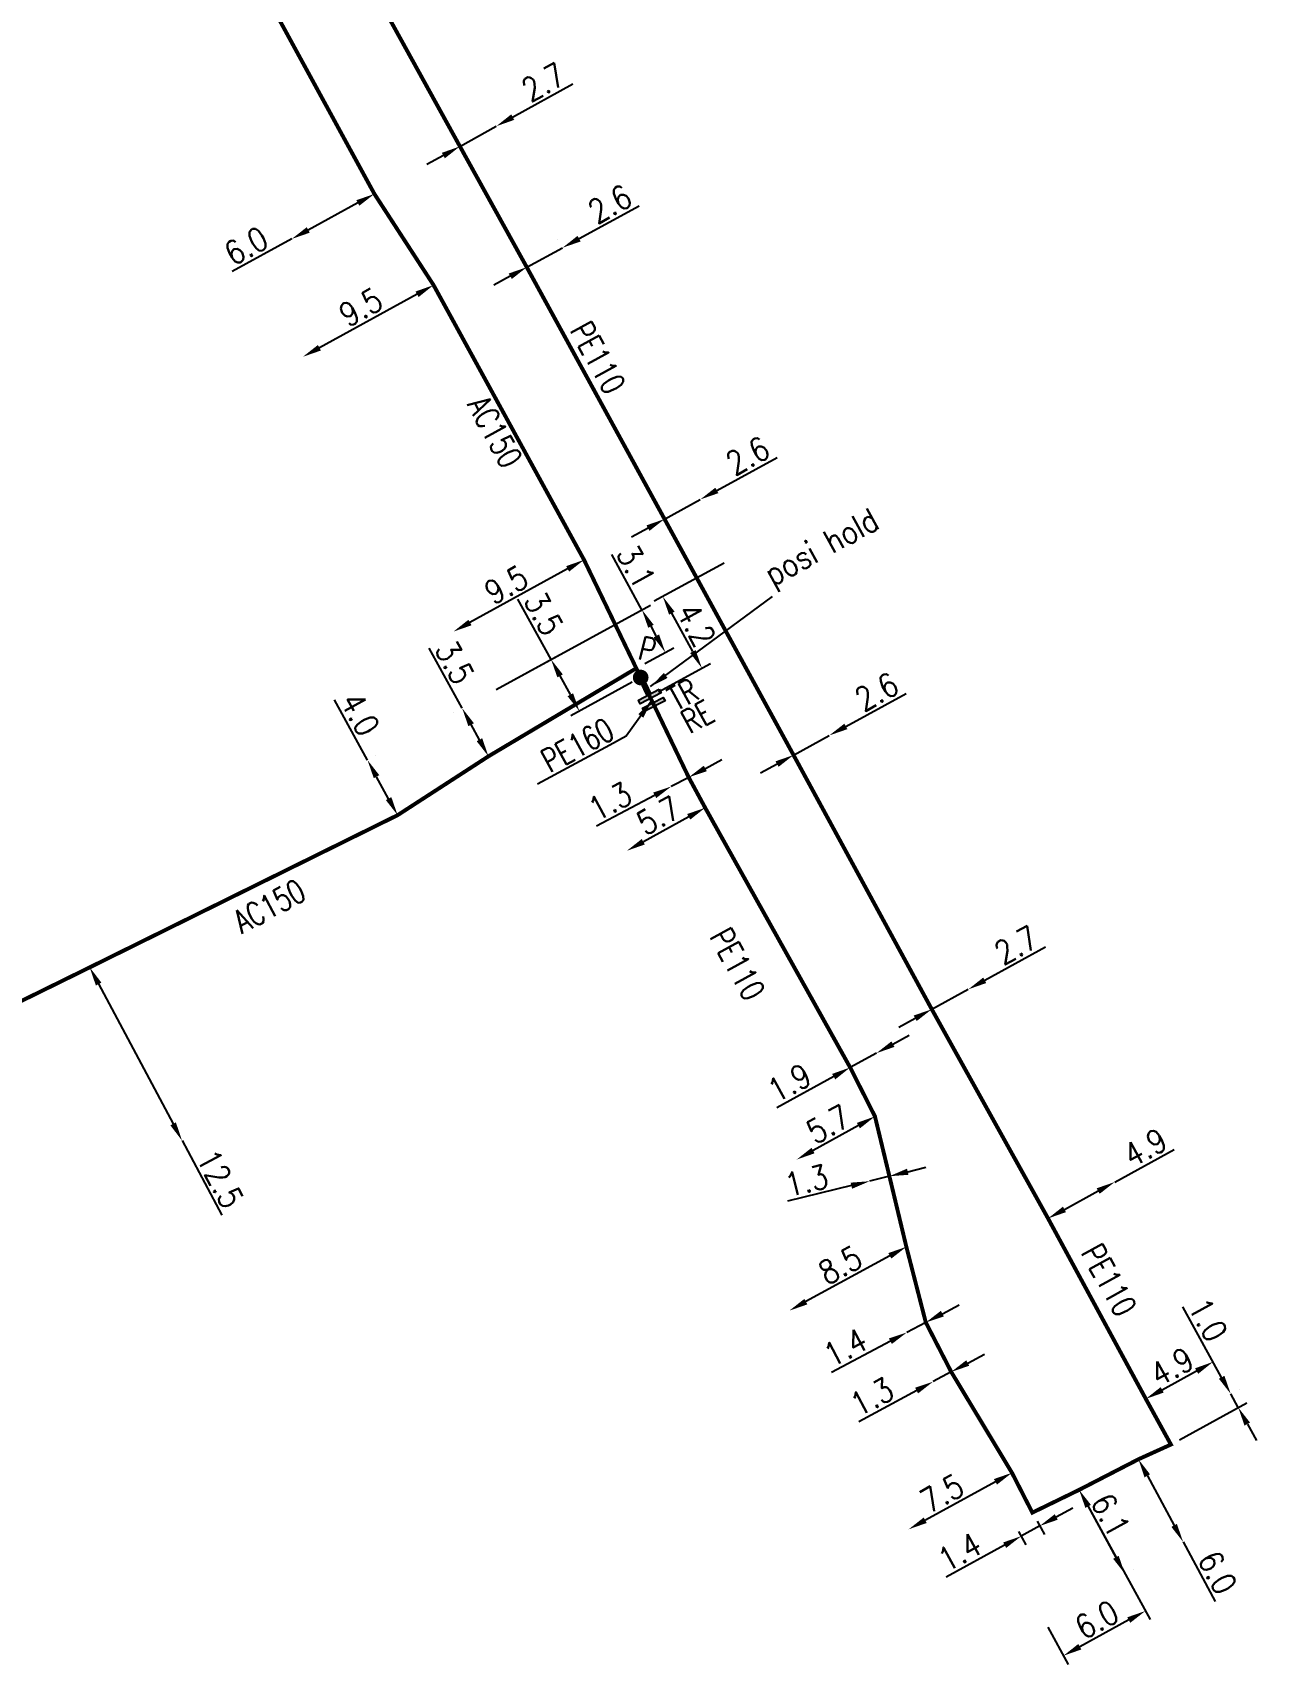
# Model space of a CAD drawing. Header units: millimetres. Extents: x 150998 to 151977, y 126997 to 128005.
# Drawn here: x 151283.3 to 151361.3, y 127074.9 to 127178.8 of the extents above; entities that cross this region are included whole.
import ezdxf
from ezdxf.enums import TextEntityAlignment as Align

# ---------------------------------------------------------------- set-up
doc = ezdxf.new("R2010")
doc.units = ezdxf.units.MM
doc.header["$PDMODE"] = 34
doc.linetypes.add('L_100_AP', pattern=[14, 10, -1.5, 1, -1.5])
doc.linetypes.add('L_100_PE', pattern=[14, 10, -1.5, 1, -1.5])
doc.layers.get('0').update_dxf_attribs({"linetype": 'CONTINUOUS'})
doc.layers.get('DEFPOINTS').update_dxf_attribs({"linetype": 'CONTINUOUS'})
for name, color, linetype in [('L_140', 3, 'CONTINUOUS'), ('L_300', 7, 'CONTINUOUS'), ('L_340', 7, 'CONTINUOUS')]:
    doc.layers.add(name, color=color, linetype=linetype)
doc.styles.add('G_ROMANS', font='ROMANS.SHX', dxfattribs={"width": 0.75})
doc.styles.get("Standard").update_dxf_attribs({"font": 'romans.shx', "width": 0.85})
doc.dimstyles.get("Standard").update_dxf_attribs({"dimtxt": 1.5, "dimasz": 1.2, "dimexe": 0.625, "dimexo": 0.625, "dimgap": 0.25, "dimtad": 1, "dimdec": 1, "dimzin": 0, "dimdsep": 46, "dimtxsty": 'Standard', "dimcen": -0.5, "dimadec": 0, "dimazin": 0, "dimtfac": 1, "dimtdec": 1, "dimtmove": 0, "dimatfit": 3, "dimfxl": 0, "dimtolj": 1, "dimtzin": 0, "dimarcsym": 0})

# ---------------------------------------------------------------- blocks, each defined once
blk = doc.blocks.new('*D608')
at = {"layer": 'DEFPOINTS', "color": 0, "linetype": 'Continuous', "transparency": 16777216}
for p in [(151308.87, 127162.76), (151300.54, 127158.19), (151300.54, 127158.19)]:
    blk.add_point(p, dxfattribs=at)
at = {"layer": 'L_140', "color": 0, "linetype": 'Continuous', "lineweight": -2, "transparency": 16777216}
blk.add_line((151307.82, 127162.18), (151301.6, 127158.76), dxfattribs=at)
at = {"layer": 'L_140', "color": 0, "linetype": 'Continuous', "transparency": 16777216}
for points in [[(151307.72, 127162.35), (151307.92, 127162), (151308.87, 127162.76)], [(151301.5, 127158.94), (151301.69, 127158.59), (151300.54, 127158.19)]]:
    blk.add_solid(points, dxfattribs=at)
at = {"layer": 'L_140', "color": 0, "linetype": 'Continuous', "transparency": 16777216, "insert": (151304.23, 127161.35), "char_height": 1.5, "attachment_point": 5, "rotation": 28.7567}
blk.add_mtext('\\A1;9.5', dxfattribs=at)
blk = doc.blocks.new('*D609')
at = {"layer": 'DEFPOINTS', "color": 0, "linetype": 'Continuous', "transparency": 16777216}
for p in [(151318.46, 127145.25), (151310.14, 127140.68), (151310.14, 127140.68)]:
    blk.add_point(p, dxfattribs=at)
at = {"layer": 'L_140', "color": 0, "linetype": 'Continuous', "lineweight": -2, "transparency": 16777216}
blk.add_line((151317.41, 127144.67), (151311.19, 127141.26), dxfattribs=at)
at = {"layer": 'L_140', "color": 0, "linetype": 'Continuous', "transparency": 16777216}
for points in [[(151317.32, 127144.85), (151317.51, 127144.5), (151318.46, 127145.25)], [(151311.09, 127141.43), (151311.29, 127141.08), (151310.14, 127140.68)]]:
    blk.add_solid(points, dxfattribs=at)
at = {"layer": 'L_140', "color": 0, "linetype": 'Continuous', "transparency": 16777216, "insert": (151313.5, 127143.66), "char_height": 1.5, "attachment_point": 5, "rotation": 28.7567}
blk.add_mtext('\\A1;9.5', dxfattribs=at)
blk = doc.blocks.new('*D610')
at = {"layer": 'DEFPOINTS', "color": 0, "linetype": 'Continuous', "transparency": 16777216}
for p in [(151304.66, 127132.49), (151304.66, 127132.49), (151306.58, 127128.98)]:
    blk.add_point(p, dxfattribs=at)
at = {"layer": 'L_140', "color": 0, "linetype": 'Continuous', "lineweight": -2, "transparency": 16777216}
for p, q in [((151304.66, 127132.49), (151302.55, 127136.32)), ((151305.2, 127132.79), (151305.2, 127132.79)), ((151306, 127130.03), (151305.23, 127131.43))]:
    blk.add_line(p, q, dxfattribs=at)
at = {"layer": 'L_140', "color": 0, "linetype": 'Continuous', "transparency": 16777216}
for points in [[(151305.41, 127131.53), (151305.06, 127131.34), (151304.66, 127132.49)], [(151306.18, 127130.13), (151305.83, 127129.94), (151306.58, 127128.98)]]:
    blk.add_solid(points, dxfattribs=at)
at = {"layer": 'L_140', "color": 0, "linetype": 'Continuous', "transparency": 16777216, "insert": (151304.19, 127135.41), "char_height": 1.5, "attachment_point": 5, "rotation": 298.7567}
blk.add_mtext('\\A1;4.0', dxfattribs=at)
blk = doc.blocks.new('*D611')
at = {"layer": 'DEFPOINTS', "color": 0, "linetype": 'Continuous', "transparency": 16777216}
for p in [(151286.96, 127119.28), (151292.84, 127108.24), (151292.84, 127108.24)]:
    blk.add_point(p, dxfattribs=at)
at = {"layer": 'L_140', "color": 0, "linetype": 'Continuous', "lineweight": -2, "transparency": 16777216}
for p, q in [((151287.52, 127118.22), (151292.27, 127109.3)), ((151292.84, 127108.24), (151295.38, 127103.48))]:
    blk.add_line(p, q, dxfattribs=at)
at = {"layer": 'L_140', "color": 0, "linetype": 'Continuous', "transparency": 16777216}
for points in [[(151287.7, 127118.31), (151287.35, 127118.12), (151286.96, 127119.28)], [(151292.45, 127109.4), (151292.1, 127109.21), (151292.84, 127108.24)]]:
    blk.add_solid(points, dxfattribs=at)
at = {"layer": 'L_140', "color": 0, "linetype": 'Continuous', "transparency": 16777216, "insert": (151295.27, 127105.8), "char_height": 1.5, "attachment_point": 5, "rotation": 298.0481}
blk.add_mtext('\\A1;12.5', dxfattribs=at)
blk = doc.blocks.new('*D612')
at = {"layer": 'DEFPOINTS', "color": 0, "linetype": 'Continuous', "transparency": 16777216}
for p in [(151322.15, 127142.07), (151321.79, 127138.34), (151312.32, 127136.69)]:
    blk.add_point(p, dxfattribs=at)
at = {"layer": 'L_140', "color": 0, "linetype": 'Continuous', "lineweight": -2, "transparency": 16777216}
for p, q in [((151322.15, 127142.07), (151320.23, 127145.59)), ((151312.87, 127136.99), (151322.7, 127142.37)), ((151323.06, 127140.4), (151322.73, 127141.02)), ((151322.34, 127138.64), (151324.19, 127139.65))]:
    blk.add_line(p, q, dxfattribs=at)
at = {"layer": 'L_140', "color": 0, "linetype": 'Continuous', "transparency": 16777216}
for points in [[(151322.9, 127141.11), (151322.55, 127140.92), (151322.15, 127142.07)], [(151323.24, 127140.5), (151322.89, 127140.31), (151323.64, 127139.35)]]:
    blk.add_solid(points, dxfattribs=at)
at = {"layer": 'L_140', "color": 0, "linetype": 'Continuous', "transparency": 16777216, "insert": (151321.78, 127144.83), "char_height": 1.5, "attachment_point": 5, "rotation": 298.6672}
blk.add_mtext('\\A1;3.1', dxfattribs=at)
blk = doc.blocks.new('*D613')
at = {"layer": 'DEFPOINTS', "color": 0, "linetype": 'Continuous', "transparency": 16777216}
for p in [(151310.69, 127135.8), (151310.69, 127135.8), (151312.37, 127132.73)]:
    blk.add_point(p, dxfattribs=at)
at = {"layer": 'L_140', "color": 0, "linetype": 'Continuous', "lineweight": -2, "transparency": 16777216}
for p, q in [((151310.69, 127135.8), (151308.59, 127139.63)), ((151310.14, 127135.5), (151310.14, 127135.5)), ((151311.79, 127133.78), (151311.27, 127134.75)), ((151311.82, 127132.43), (151311.82, 127132.43))]:
    blk.add_line(p, q, dxfattribs=at)
at = {"layer": 'L_140', "color": 0, "linetype": 'Continuous', "transparency": 16777216}
for points in [[(151311.44, 127134.84), (151311.09, 127134.65), (151310.69, 127135.8)], [(151311.97, 127133.88), (151311.62, 127133.69), (151312.37, 127132.73)]]:
    blk.add_solid(points, dxfattribs=at)
at = {"layer": 'L_140', "color": 0, "linetype": 'Continuous', "transparency": 16777216, "insert": (151310.22, 127138.72), "char_height": 1.5, "attachment_point": 5, "rotation": 298.7567}
blk.add_mtext('\\A1;3.5', dxfattribs=at)
blk = doc.blocks.new('*D614')
at = {"layer": 'DEFPOINTS', "color": 0, "linetype": 'Continuous', "transparency": 16777216}
for p in [(151316.36, 127138.9), (151322.07, 127137.75), (151312.32, 127136.69)]:
    blk.add_point(p, dxfattribs=at)
at = {"layer": 'L_300', "color": 0, "linetype": 'Continuous', "lineweight": -2, "transparency": 16777216}
for p, q in [((151316.36, 127138.9), (151314.25, 127142.74)), ((151312.87, 127136.99), (151316.9, 127139.2)), ((151317.59, 127136.66), (151316.93, 127137.85)), ((151321.52, 127137.45), (151317.62, 127135.3))]:
    blk.add_line(p, q, dxfattribs=at)
at = {"layer": 'L_300', "color": 0, "linetype": 'Continuous', "transparency": 16777216}
for points in [[(151317.11, 127137.95), (151316.76, 127137.76), (151316.36, 127138.9)], [(151317.76, 127136.75), (151317.41, 127136.56), (151318.17, 127135.6)]]:
    blk.add_solid(points, dxfattribs=at)
at = {"layer": 'L_300', "color": 0, "linetype": 'Continuous', "transparency": 16777216, "insert": (151315.89, 127141.83), "char_height": 1.5, "attachment_point": 5, "rotation": 298.7567}
blk.add_mtext('\\A1;3.5', dxfattribs=at)
blk = doc.blocks.new('*D615')
at = {"layer": 'DEFPOINTS', "color": 0, "linetype": 'Continuous', "transparency": 16777216}
for p in [(151327.93, 127145.34), (151323.48, 127142.91), (151322.65, 127136.54)]:
    blk.add_point(p, dxfattribs=at)
at = {"layer": 'L_340', "color": 0, "linetype": 'Continuous', "lineweight": -2, "transparency": 16777216}
for p, q in [((151327.38, 127145.04), (151322.93, 127142.61)), ((151325.4, 127139.41), (151324.06, 127141.86)), ((151323.2, 127136.84), (151326.52, 127138.65))]:
    blk.add_line(p, q, dxfattribs=at)
at = {"layer": 'L_340', "color": 0, "linetype": 'Continuous', "transparency": 16777216}
for points in [[(151324.23, 127141.95), (151323.88, 127141.76), (151323.48, 127142.91)], [(151325.57, 127139.5), (151325.22, 127139.31), (151325.97, 127138.35)]]:
    blk.add_solid(points, dxfattribs=at)
at = {"layer": 'L_340', "color": 0, "linetype": 'Continuous', "transparency": 16777216, "insert": (151325.61, 127141.11), "char_height": 1.5, "attachment_point": 5, "rotation": 298.6708}
blk.add_mtext('\\A1;4.2', dxfattribs=at)
blk = doc.blocks.new('*D616')
at = {"layer": 'DEFPOINTS', "color": 0, "linetype": 'Continuous', "transparency": 16777216}
for p in [(151326.18, 127129.45), (151321.19, 127126.71), (151321.19, 127126.71)]:
    blk.add_point(p, dxfattribs=at)
at = {"layer": 'L_140', "color": 0, "linetype": 'Continuous', "lineweight": -2, "transparency": 16777216}
blk.add_line((151325.13, 127128.88), (151322.24, 127127.29), dxfattribs=at)
at = {"layer": 'L_140', "color": 0, "linetype": 'Continuous', "transparency": 16777216}
for points in [[(151325.03, 127129.05), (151325.23, 127128.7), (151326.18, 127129.45)], [(151322.14, 127127.46), (151322.33, 127127.11), (151321.19, 127126.71)]]:
    blk.add_solid(points, dxfattribs=at)
at = {"layer": 'L_140', "color": 0, "linetype": 'Continuous', "transparency": 16777216, "insert": (151323.2, 127128.96), "char_height": 1.5, "attachment_point": 5, "rotation": 28.8001}
blk.add_mtext('\\A1;5.7', dxfattribs=at)
blk = doc.blocks.new('*D617')
at = {"layer": 'DEFPOINTS', "color": 0, "linetype": 'Continuous', "transparency": 16777216}
for p in [(151325.13, 127131.39), (151324.02, 127130.81), (151324.02, 127130.81)]:
    blk.add_point(p, dxfattribs=at)
at = {"layer": 'L_140', "color": 0, "linetype": 'Continuous', "lineweight": -2, "transparency": 16777216}
for p, q in [((151326.19, 127131.96), (151327.25, 127132.52)), ((151325.13, 127131.39), (151324.02, 127130.81)), ((151322.96, 127130.24), (151319.26, 127128.28))]:
    blk.add_line(p, q, dxfattribs=at)
at = {"layer": 'L_140', "color": 0, "linetype": 'Continuous', "transparency": 16777216}
for points in [[(151326.09, 127132.13), (151326.28, 127131.78), (151325.13, 127131.39)], [(151322.87, 127130.42), (151323.06, 127130.07), (151324.02, 127130.81)]]:
    blk.add_solid(points, dxfattribs=at)
at = {"layer": 'L_140', "color": 0, "linetype": 'Continuous', "transparency": 16777216, "insert": (151320.12, 127129.86), "char_height": 1.5, "attachment_point": 5, "rotation": 27.9659}
blk.add_mtext('\\A1;1.3', dxfattribs=at)
blk = doc.blocks.new('*D618')
at = {"layer": 'DEFPOINTS', "color": 0, "linetype": 'Continuous', "transparency": 16777216}
for p in [(151337, 127109.78), (151332.01, 127107.03), (151332.01, 127107.03)]:
    blk.add_point(p, dxfattribs=at)
at = {"layer": 'L_140', "color": 0, "linetype": 'Continuous', "lineweight": -2, "transparency": 16777216}
blk.add_line((151335.95, 127109.2), (151333.06, 127107.61), dxfattribs=at)
at = {"layer": 'L_140', "color": 0, "linetype": 'Continuous', "transparency": 16777216}
for points in [[(151335.85, 127109.37), (151336.04, 127109.02), (151337, 127109.78)], [(151332.96, 127107.78), (151333.15, 127107.43), (151332.01, 127107.03)]]:
    blk.add_solid(points, dxfattribs=at)
at = {"layer": 'L_140', "color": 0, "linetype": 'Continuous', "transparency": 16777216, "insert": (151334.02, 127109.28), "char_height": 1.5, "attachment_point": 5, "rotation": 28.8001}
blk.add_mtext('\\A1;5.7', dxfattribs=at)
blk = doc.blocks.new('*D619')
at = {"layer": 'DEFPOINTS', "color": 0, "linetype": 'Continuous', "transparency": 16777216}
for p in [(151337.09, 127113.81), (151337.09, 127113.81), (151335.42, 127112.9)]:
    blk.add_point(p, dxfattribs=at)
at = {"layer": 'L_140', "color": 0, "linetype": 'Continuous', "lineweight": -2, "transparency": 16777216}
for p, q in [((151338.14, 127114.39), (151339.19, 127114.96)), ((151337.09, 127113.81), (151335.42, 127112.9)), ((151334.37, 127112.32), (151330.75, 127110.33))]:
    blk.add_line(p, q, dxfattribs=at)
at = {"layer": 'L_140', "color": 0, "linetype": 'Continuous', "transparency": 16777216}
for points in [[(151338.05, 127114.56), (151338.24, 127114.21), (151337.09, 127113.81)], [(151334.27, 127112.49), (151334.47, 127112.14), (151335.42, 127112.9)]]:
    blk.add_solid(points, dxfattribs=at)
at = {"layer": 'L_140', "color": 0, "linetype": 'Continuous', "transparency": 16777216, "insert": (151331.55, 127111.92), "char_height": 1.5, "attachment_point": 5, "rotation": 28.7243}
blk.add_mtext('\\A1;1.9', dxfattribs=at)
blk = doc.blocks.new('*D620')
at = {"layer": 'DEFPOINTS', "color": 0, "linetype": 'Continuous', "transparency": 16777216}
for p in [(151339, 127101.47), (151331.54, 127097.4), (151331.54, 127097.4)]:
    blk.add_point(p, dxfattribs=at)
at = {"layer": 'L_140', "color": 0, "linetype": 'Continuous', "lineweight": -2, "transparency": 16777216}
blk.add_line((151337.95, 127100.9), (151332.59, 127097.98), dxfattribs=at)
at = {"layer": 'L_140', "color": 0, "linetype": 'Continuous', "transparency": 16777216}
for points in [[(151337.85, 127101.07), (151338.04, 127100.72), (151339, 127101.47)], [(151332.5, 127098.15), (151332.69, 127097.8), (151331.54, 127097.4)]]:
    blk.add_solid(points, dxfattribs=at)
at = {"layer": 'L_140', "color": 0, "linetype": 'Continuous', "transparency": 16777216, "insert": (151334.79, 127100.31), "char_height": 1.5, "attachment_point": 5, "rotation": 28.598}
blk.add_mtext('\\A1;8.5', dxfattribs=at)
blk = doc.blocks.new('*D621')
at = {"layer": 'DEFPOINTS', "color": 0, "linetype": 'Continuous', "transparency": 16777216}
for p in [(151339.04, 127096.02), (151339.04, 127096.02), (151340.24, 127096.65)]:
    blk.add_point(p, dxfattribs=at)
at = {"layer": 'L_140', "color": 0, "linetype": 'Continuous', "lineweight": -2, "transparency": 16777216}
for p, q in [((151341.3, 127097.21), (151342.36, 127097.77)), ((151340.24, 127096.65), (151339.04, 127096.02)), ((151337.98, 127095.46), (151334.23, 127093.47))]:
    blk.add_line(p, q, dxfattribs=at)
at = {"layer": 'L_140', "color": 0, "linetype": 'Continuous', "transparency": 16777216}
for points in [[(151341.2, 127097.39), (151341.39, 127097.03), (151340.24, 127096.65)], [(151337.89, 127095.63), (151338.08, 127095.28), (151339.04, 127096.02)]]:
    blk.add_solid(points, dxfattribs=at)
at = {"layer": 'L_140', "color": 0, "linetype": 'Continuous', "transparency": 16777216, "insert": (151335.11, 127095.06), "char_height": 1.5, "attachment_point": 5, "rotation": 27.9148}
blk.add_mtext('\\A1;1.4', dxfattribs=at)
blk = doc.blocks.new('*D622')
at = {"layer": 'DEFPOINTS', "color": 0, "linetype": 'Continuous', "transparency": 16777216}
for p in [(151340.71, 127092.88), (151340.71, 127092.88), (151341.86, 127093.5)]:
    blk.add_point(p, dxfattribs=at)
at = {"layer": 'L_140', "color": 0, "linetype": 'Continuous', "lineweight": -2, "transparency": 16777216}
for p, q in [((151342.91, 127094.06), (151343.97, 127094.63)), ((151341.86, 127093.5), (151340.71, 127092.88)), ((151339.66, 127092.31), (151335.97, 127090.32))]:
    blk.add_line(p, q, dxfattribs=at)
at = {"layer": 'L_140', "color": 0, "linetype": 'Continuous', "transparency": 16777216}
for points in [[(151342.82, 127094.24), (151343.01, 127093.89), (151341.86, 127093.5)], [(151339.56, 127092.49), (151339.75, 127092.13), (151340.71, 127092.88)]]:
    blk.add_solid(points, dxfattribs=at)
at = {"layer": 'L_140', "color": 0, "linetype": 'Continuous', "transparency": 16777216, "insert": (151336.81, 127091.91), "char_height": 1.5, "attachment_point": 5, "rotation": 28.3049}
blk.add_mtext('\\A1;1.3', dxfattribs=at)
blk = doc.blocks.new('*D623')
at = {"layer": 'DEFPOINTS', "color": 0, "linetype": 'Continuous', "transparency": 16777216}
for p in [(151345.73, 127087.07), (151339.15, 127083.47), (151339.15, 127083.47)]:
    blk.add_point(p, dxfattribs=at)
at = {"layer": 'L_140', "color": 0, "linetype": 'Continuous', "lineweight": -2, "transparency": 16777216}
blk.add_line((151344.68, 127086.49), (151340.21, 127084.04), dxfattribs=at)
at = {"layer": 'L_140', "color": 0, "linetype": 'Continuous', "transparency": 16777216}
for points in [[(151344.58, 127086.67), (151344.78, 127086.32), (151345.73, 127087.07)], [(151340.11, 127084.22), (151340.3, 127083.87), (151339.15, 127083.47)]]:
    blk.add_solid(points, dxfattribs=at)
at = {"layer": 'L_140', "color": 0, "linetype": 'Continuous', "transparency": 16777216, "insert": (151341.27, 127085.76), "char_height": 1.5, "attachment_point": 5, "rotation": 28.7179}
blk.add_mtext('\\A1;7.5', dxfattribs=at)
blk = doc.blocks.new('*D624')
at = {"layer": 'DEFPOINTS', "color": 0, "linetype": 'Continuous', "transparency": 16777216}
for p in [(151350.01, 127085.98), (151347.71, 127077.78), (151349.01, 127075.41)]:
    blk.add_point(p, dxfattribs=at)
at = {"layer": 'L_140', "color": 0, "linetype": 'Continuous', "lineweight": -2, "transparency": 16777216}
for p, q in [((151350.31, 127085.43), (151354.53, 127077.71)), ((151348.01, 127077.23), (151349.31, 127074.86)), ((151353.17, 127077.69), (151350.06, 127075.98))]:
    blk.add_line(p, q, dxfattribs=at)
at = {"layer": 'L_140', "color": 0, "linetype": 'Continuous', "transparency": 16777216}
for points in [[(151353.08, 127077.86), (151353.27, 127077.51), (151354.23, 127078.26)], [(151349.96, 127076.16), (151350.15, 127075.81), (151349.01, 127075.41)]]:
    blk.add_solid(points, dxfattribs=at)
at = {"layer": 'L_140', "color": 0, "linetype": 'Continuous', "transparency": 16777216, "insert": (151351.14, 127077.71), "char_height": 1.5, "attachment_point": 5, "rotation": 28.6552}
blk.add_mtext('\\A1;6.0', dxfattribs=at)
blk = doc.blocks.new('*D625')
at = {"layer": 'DEFPOINTS', "color": 0, "linetype": 'Continuous', "transparency": 16777216}
for p in [(151350.01, 127085.98), (151352.93, 127080.63), (151352.93, 127080.63)]:
    blk.add_point(p, dxfattribs=at)
at = {"layer": 'L_140', "color": 0, "linetype": 'Continuous', "lineweight": -2, "transparency": 16777216}
for p, q in [((151350.58, 127084.93), (151352.36, 127081.68)), ((151353.48, 127080.93), (151353.48, 127080.93))]:
    blk.add_line(p, q, dxfattribs=at)
at = {"layer": 'L_140', "color": 0, "linetype": 'Continuous', "transparency": 16777216}
for points in [[(151350.76, 127085.03), (151350.41, 127084.83), (151350.01, 127085.98)], [(151352.53, 127081.78), (151352.18, 127081.59), (151352.93, 127080.63)]]:
    blk.add_solid(points, dxfattribs=at)
at = {"layer": 'L_140', "color": 0, "linetype": 'Continuous', "transparency": 16777216, "insert": (151352.02, 127084.38), "char_height": 1.5, "attachment_point": 5, "rotation": 298.6552}
blk.add_mtext('\\A1;6.1', dxfattribs=at)
blk = doc.blocks.new('*D626')
at = {"layer": 'DEFPOINTS', "color": 0, "linetype": 'Continuous', "transparency": 16777216}
for p in [(151353.79, 127087.93), (151356.64, 127082.66), (151356.64, 127082.66)]:
    blk.add_point(p, dxfattribs=at)
at = {"layer": 'L_140', "color": 0, "linetype": 'Continuous', "lineweight": -2, "transparency": 16777216}
for p, q in [((151354.34, 127088.23), (151354.34, 127088.23)), ((151354.36, 127086.88), (151356.07, 127083.71)), ((151356.64, 127082.66), (151358.69, 127078.86))]:
    blk.add_line(p, q, dxfattribs=at)
at = {"layer": 'L_140', "color": 0, "linetype": 'Continuous', "transparency": 16777216}
for points in [[(151354.53, 127086.97), (151354.18, 127086.78), (151353.79, 127087.93)], [(151356.24, 127083.81), (151355.89, 127083.62), (151356.64, 127082.66)]]:
    blk.add_solid(points, dxfattribs=at)
at = {"layer": 'L_140', "color": 0, "linetype": 'Continuous', "transparency": 16777216, "insert": (151358.83, 127080.71), "char_height": 1.5, "attachment_point": 5, "rotation": 298.3763}
blk.add_mtext('\\A1;6.0', dxfattribs=at)
blk = doc.blocks.new('*D627')
at = {"layer": 'DEFPOINTS', "color": 0, "linetype": 'Continuous', "transparency": 16777216}
for p in [(151359.67, 127092.1), (151359.67, 127092.1), (151355.86, 127088.87)]:
    blk.add_point(p, dxfattribs=at)
at = {"layer": 'L_140', "color": 0, "linetype": 'Continuous', "lineweight": -2, "transparency": 16777216}
for p, q in [((151359.09, 127093.15), (151356.62, 127097.65)), ((151360.15, 127091.23), (151359.67, 127092.1)), ((151360.22, 127092.4), (151360.22, 127092.4)), ((151356.4, 127089.17), (151360.7, 127091.53)), ((151360.73, 127090.17), (151361.31, 127089.12))]:
    blk.add_line(p, q, dxfattribs=at)
at = {"layer": 'L_140', "color": 0, "linetype": 'Continuous', "transparency": 16777216}
for points in [[(151359.27, 127093.25), (151358.92, 127093.06), (151359.67, 127092.1)], [(151360.9, 127090.27), (151360.55, 127090.08), (151360.15, 127091.23)]]:
    blk.add_solid(points, dxfattribs=at)
at = {"layer": 'L_140', "color": 0, "linetype": 'Continuous', "transparency": 16777216, "insert": (151358.22, 127096.82), "char_height": 1.5, "attachment_point": 5, "rotation": 298.7774}
blk.add_mtext('\\A1;1.0', dxfattribs=at)
blk = doc.blocks.new('*D628')
at = {"layer": 'DEFPOINTS', "color": 0, "linetype": 'Continuous', "transparency": 16777216}
for p in [(151358.55, 127094.14), (151358.55, 127094.14), (151354.26, 127091.78)]:
    blk.add_point(p, dxfattribs=at)
at = {"layer": 'L_140', "color": 0, "linetype": 'Continuous', "lineweight": -2, "transparency": 16777216}
blk.add_line((151355.31, 127092.36), (151357.5, 127093.56), dxfattribs=at)
at = {"layer": 'L_140', "color": 0, "linetype": 'Continuous', "transparency": 16777216}
for points in [[(151357.4, 127093.73), (151357.6, 127093.38), (151358.55, 127094.14)], [(151355.21, 127092.53), (151355.4, 127092.18), (151354.26, 127091.78)]]:
    blk.add_solid(points, dxfattribs=at)
at = {"layer": 'L_140', "color": 0, "linetype": 'Continuous', "transparency": 16777216, "insert": (151355.92, 127093.83), "char_height": 1.5, "attachment_point": 5, "rotation": 28.7774}
blk.add_mtext('\\A1;4.9', dxfattribs=at)
blk = doc.blocks.new('*D629')
at = {"layer": 'DEFPOINTS', "color": 0, "linetype": 'Continuous', "transparency": 16777216}
for p in [(151352.28, 127105.6), (151352.28, 127105.6), (151348.03, 127103.28)]:
    blk.add_point(p, dxfattribs=at)
at = {"layer": 'L_140', "color": 0, "linetype": 'Continuous', "lineweight": -2, "transparency": 16777216}
for p, q in [((151352.28, 127105.6), (151356.06, 127107.67)), ((151349.08, 127103.85), (151351.23, 127105.03))]:
    blk.add_line(p, q, dxfattribs=at)
at = {"layer": 'L_140', "color": 0, "linetype": 'Continuous', "transparency": 16777216}
for points in [[(151351.13, 127105.2), (151351.32, 127104.85), (151352.28, 127105.6)], [(151348.98, 127104.03), (151349.17, 127103.68), (151348.03, 127103.28)]]:
    blk.add_solid(points, dxfattribs=at)
at = {"layer": 'L_140', "color": 0, "linetype": 'Continuous', "transparency": 16777216, "insert": (151354.22, 127107.8), "char_height": 1.5, "attachment_point": 5, "rotation": 28.6676}
blk.add_mtext('\\A1;4.9', dxfattribs=at)
blk = doc.blocks.new('*D630')
at = {"layer": 'DEFPOINTS', "color": 0, "linetype": 'Continuous', "transparency": 16777216}
for p in [(151334.09, 127134.06), (151334.09, 127134.06), (151331.81, 127132.81)]:
    blk.add_point(p, dxfattribs=at)
at = {"layer": 'L_140', "color": 0, "linetype": 'Continuous', "lineweight": -2, "transparency": 16777216}
for p, q in [((151335.15, 127134.64), (151338.98, 127136.73)), ((151331.81, 127132.81), (151334.09, 127134.06)), ((151330.76, 127132.24), (151329.71, 127131.66))]:
    blk.add_line(p, q, dxfattribs=at)
at = {"layer": 'L_140', "color": 0, "linetype": 'Continuous', "transparency": 16777216}
for points in [[(151335.05, 127134.81), (151335.24, 127134.46), (151334.09, 127134.06)], [(151330.66, 127132.41), (151330.86, 127132.06), (151331.81, 127132.81)]]:
    blk.add_solid(points, dxfattribs=at)
at = {"layer": 'L_140', "color": 0, "linetype": 'Continuous', "transparency": 16777216, "insert": (151337.11, 127136.85), "char_height": 1.5, "attachment_point": 5, "rotation": 28.6619}
blk.add_mtext('\\A1;2.6', dxfattribs=at)
blk = doc.blocks.new('*D631')
at = {"layer": 'DEFPOINTS', "color": 0, "linetype": 'Continuous', "transparency": 16777216}
for p in [(151342.95, 127117.88), (151342.95, 127117.88), (151340.62, 127116.61)]:
    blk.add_point(p, dxfattribs=at)
at = {"layer": 'L_140', "color": 0, "linetype": 'Continuous', "lineweight": -2, "transparency": 16777216}
for p, q in [((151344, 127118.46), (151347.87, 127120.58)), ((151340.62, 127116.61), (151342.95, 127117.88)), ((151339.57, 127116.03), (151338.52, 127115.45))]:
    blk.add_line(p, q, dxfattribs=at)
at = {"layer": 'L_140', "color": 0, "linetype": 'Continuous', "transparency": 16777216}
for points in [[(151343.9, 127118.63), (151344.09, 127118.28), (151342.95, 127117.88)], [(151339.47, 127116.21), (151339.66, 127115.86), (151340.62, 127116.61)]]:
    blk.add_solid(points, dxfattribs=at)
at = {"layer": 'L_140', "color": 0, "linetype": 'Continuous', "transparency": 16777216, "insert": (151346, 127120.69), "char_height": 1.5, "attachment_point": 5, "rotation": 28.6976}
blk.add_mtext('\\A1;2.7', dxfattribs=at)
blk = doc.blocks.new('*D632')
at = {"layer": 'DEFPOINTS', "color": 0, "linetype": 'Continuous', "transparency": 16777216}
for p in [(151325.87, 127149.1), (151325.87, 127149.1), (151323.59, 127147.85)]:
    blk.add_point(p, dxfattribs=at)
at = {"layer": 'L_140', "color": 0, "linetype": 'Continuous', "lineweight": -2, "transparency": 16777216}
for p, q in [((151326.92, 127149.68), (151330.76, 127151.77)), ((151323.59, 127147.85), (151325.87, 127149.1)), ((151322.54, 127147.28), (151321.48, 127146.7))]:
    blk.add_line(p, q, dxfattribs=at)
at = {"layer": 'L_140', "color": 0, "linetype": 'Continuous', "transparency": 16777216}
for points in [[(151326.83, 127149.85), (151327.02, 127149.5), (151325.87, 127149.1)], [(151322.44, 127147.45), (151322.63, 127147.1), (151323.59, 127147.85)]]:
    blk.add_solid(points, dxfattribs=at)
at = {"layer": 'L_140', "color": 0, "linetype": 'Continuous', "transparency": 16777216, "insert": (151328.89, 127151.89), "char_height": 1.5, "attachment_point": 5, "rotation": 28.6619}
blk.add_mtext('\\A1;2.6', dxfattribs=at)
blk = doc.blocks.new('*D633')
at = {"layer": 'DEFPOINTS', "color": 0, "linetype": 'Continuous', "transparency": 16777216}
for p in [(151317.09, 127165.14), (151317.09, 127165.14), (151314.81, 127163.9)]:
    blk.add_point(p, dxfattribs=at)
at = {"layer": 'L_140', "color": 0, "linetype": 'Continuous', "lineweight": -2, "transparency": 16777216}
for p, q in [((151318.15, 127165.72), (151321.98, 127167.82)), ((151316.79, 127165.69), (151316.79, 127165.69)), ((151314.81, 127163.9), (151317.09, 127165.14)), ((151313.76, 127163.32), (151312.71, 127162.75))]:
    blk.add_line(p, q, dxfattribs=at)
at = {"layer": 'L_140', "color": 0, "linetype": 'Continuous', "transparency": 16777216}
for points in [[(151318.05, 127165.9), (151318.24, 127165.54), (151317.09, 127165.14)], [(151313.66, 127163.5), (151313.86, 127163.15), (151314.81, 127163.9)]]:
    blk.add_solid(points, dxfattribs=at)
at = {"layer": 'L_140', "color": 0, "linetype": 'Continuous', "transparency": 16777216, "insert": (151320.11, 127167.93), "char_height": 1.5, "attachment_point": 5, "rotation": 28.6619}
blk.add_mtext('\\A1;2.6', dxfattribs=at)
blk = doc.blocks.new('*D634')
at = {"layer": 'DEFPOINTS', "color": 0, "linetype": 'Continuous', "transparency": 16777216}
for p in [(151312.86, 127172.88), (151312.86, 127172.88), (151310.55, 127171.6)]:
    blk.add_point(p, dxfattribs=at)
at = {"layer": 'L_140', "color": 0, "linetype": 'Continuous', "lineweight": -2, "transparency": 16777216}
for p, q in [((151313.91, 127173.47), (151317.74, 127175.58)), ((151310.55, 127171.6), (151312.86, 127172.88)), ((151309.5, 127171.02), (151308.45, 127170.44))]:
    blk.add_line(p, q, dxfattribs=at)
at = {"layer": 'L_140', "color": 0, "linetype": 'Continuous', "transparency": 16777216}
for points in [[(151313.82, 127173.64), (151314.01, 127173.29), (151312.86, 127172.88)], [(151309.4, 127171.19), (151309.59, 127170.84), (151310.55, 127171.6)]]:
    blk.add_solid(points, dxfattribs=at)
at = {"layer": 'L_140', "color": 0, "linetype": 'Continuous', "transparency": 16777216, "insert": (151315.87, 127175.69), "char_height": 1.5, "attachment_point": 5, "rotation": 28.9835}
blk.add_mtext('\\A1;2.7', dxfattribs=at)
blk = doc.blocks.new('*D637')
at = {"layer": 'DEFPOINTS', "color": 0, "linetype": 'Continuous', "transparency": 16777216}
for p in [(151347.03, 127084.53), (151345.85, 127083.88), (151346.32, 127083.03)]:
    blk.add_point(p, dxfattribs=at)
at = {"layer": 'L_140', "color": 0, "linetype": 'Continuous', "lineweight": -2, "transparency": 16777216}
for p, q in [((151348.55, 127084.26), (151349.6, 127084.83)), ((151347.5, 127083.68), (151346.32, 127083.03)), ((151347.33, 127083.98), (151347.8, 127083.13)), ((151345.26, 127082.45), (151341.54, 127080.41)), ((151346.15, 127083.33), (151346.62, 127082.48))]:
    blk.add_line(p, q, dxfattribs=at)
at = {"layer": 'L_140', "color": 0, "linetype": 'Continuous', "transparency": 16777216}
for points in [[(151348.46, 127084.43), (151348.65, 127084.08), (151347.5, 127083.68)], [(151345.17, 127082.63), (151345.36, 127082.28), (151346.32, 127083.03)]]:
    blk.add_solid(points, dxfattribs=at)
at = {"layer": 'L_140', "color": 0, "linetype": 'Continuous', "transparency": 16777216, "insert": (151342.39, 127082.02), "char_height": 1.5, "attachment_point": 5, "rotation": 28.7179}
blk.add_mtext('\\A1;1.4', dxfattribs=at)
blk = doc.blocks.new('L_340_19')
at = {"linetype": 'Continuous'}
blk.add_hatch(color=0, dxfattribs=at).paths.add_polyline_path([(0.125, 0.75), (-0.125, 0.75), (-0.125, -0.75), (0.125, -0.75)])
at = {"color": 0, "linetype": 'Continuous'}
blk.add_lwpolyline([(-0.125, 0.75), (0.125, 0.75), (0.125, -0.75), (-0.125, -0.75)], close=True, dxfattribs=at)
at = {"color": 0, "linetype": 'Continuous', "width": 0.75}
for tag, height, flags, p in [('TR', 1.5, 8, (0, 3)), ('DEF_LEG', 1.2, 3, (0, -5)), ('DEF_COUP', 1.2, 3, (0, -7.5)), ('DEF_TYPE', 1.2, 3, (0, -10))]:
    blk.add_attdef(tag, text='', height=height, dxfattribs=dict(at, flags=flags)).set_placement(p, align=Align.MIDDLE)
blk = doc.blocks.new('L_340_21')
at = {"linetype": 'Continuous'}
blk.add_hatch(color=0, dxfattribs=at).paths.add_polyline_path([(0.125, 0.75), (-0.125, 0.75), (-0.125, -0.75), (0.125, -0.75)])
at = {"color": 0, "linetype": 'Continuous'}
blk.add_lwpolyline([(-0.125, 0.75), (0.125, 0.75), (0.125, -0.75), (-0.125, -0.75)], close=True, dxfattribs=at)
at = {"color": 0, "linetype": 'Continuous', "width": 0.75}
for tag, height, flags, p in [('RE', 1.5, 8, (0, 3)), ('DEF_LEG', 1.2, 3, (0, -5)), ('DEF_COUP', 1.2, 3, (0, -7.5)), ('DEF_TYPE', 1.2, 3, (0, -10))]:
    blk.add_attdef(tag, text='', height=height, dxfattribs=dict(at, flags=flags)).set_placement(p, align=Align.MIDDLE)
blk = doc.blocks.new('L_300_12')
at = {"color": 0, "linetype": 'Continuous', "const_width": 0.497, "flags": 128}
blk.add_lwpolyline([(-0.25, 0, 1), (0.25, 0, 1)], format="xyb", close=True, dxfattribs=at)
at = {"color": 0, "linetype": 'Continuous', "style": 'G_ROMANS', "width": 0.75}
blk.add_text('P', height=1.5, dxfattribs=at).set_placement((0, 1.85), align=Align.MIDDLE)
at = {"color": 0, "linetype": 'Continuous', "style": 'G_ROMANS', "width": 0.75, "flags": 3}
for tag, p in [('DEF_LEG', (0, -5)), ('DEF_COUP', (0, -7.5)), ('DEF_TYPE', (0, -10))]:
    blk.add_attdef(tag, text='', height=1.2, dxfattribs=at).set_placement(p, align=Align.MIDDLE)
blk = doc.blocks.new('*D638')
at = {"layer": 'DEFPOINTS', "color": 0, "linetype": 'Continuous', "transparency": 16777216}
for p in [(151305.1, 127168.57), (151299.83, 127165.7), (151299.83, 127165.7)]:
    blk.add_point(p, dxfattribs=at)
at = {"layer": 'L_140', "color": 0, "linetype": 'Continuous', "lineweight": -2, "transparency": 16777216}
for p, q in [((151304.04, 127168), (151300.88, 127166.27)), ((151299.83, 127165.7), (151296.04, 127163.63))]:
    blk.add_line(p, q, dxfattribs=at)
at = {"layer": 'L_140', "color": 0, "linetype": 'Continuous', "transparency": 16777216}
for points in [[(151303.95, 127168.17), (151304.14, 127167.82), (151305.1, 127168.57)], [(151300.79, 127166.45), (151300.98, 127166.1), (151299.83, 127165.7)]]:
    blk.add_solid(points, dxfattribs=at)
at = {"layer": 'L_140', "color": 0, "linetype": 'Continuous', "transparency": 16777216, "insert": (151296.93, 127165.26), "char_height": 1.5, "attachment_point": 5, "rotation": 28.6111}
blk.add_mtext('\\A1;6.0', dxfattribs=at)
blk = doc.blocks.new('L_340_02')
at = {"color": 0, "linetype": 'Continuous'}
blk.add_solid([(-0.75, 0.5), (0.75, 0.5), (-0.75, 0), (0.75, 0)], dxfattribs=at)
at = {"color": 0, "linetype": 'Continuous', "width": 0.75, "flags": 3}
for tag, p in [('DEF_LEG', (0, -4.5)), ('DEF_COUP', (0, -7)), ('DEF_TYPE', (0, -9.5))]:
    blk.add_attdef(tag, text='', height=1.2, dxfattribs=at).set_placement(p, align=Align.MIDDLE)
blk = doc.blocks.new('*D937')
at = {"layer": 'DEFPOINTS', "color": 0, "linetype": 'Continuous', "transparency": 16777216}
for p in [(151336.66, 127105.65), (151336.66, 127105.65), (151337.92, 127105.97)]:
    blk.add_point(p, dxfattribs=at)
at = {"layer": 'L_140', "color": 0, "linetype": 'Continuous', "lineweight": -2, "transparency": 16777216}
for p, q in [((151339.09, 127106.25), (151340.25, 127106.54)), ((151335.5, 127105.37), (151331.43, 127104.37)), ((151337.92, 127105.97), (151336.66, 127105.65))]:
    blk.add_line(p, q, dxfattribs=at)
at = {"layer": 'L_140', "color": 0, "linetype": 'Continuous', "transparency": 16777216}
for points in [[(151339.04, 127106.45), (151339.14, 127106.06), (151337.92, 127105.97)], [(151335.45, 127105.56), (151335.54, 127105.17), (151336.66, 127105.65)]]:
    blk.add_solid(points, dxfattribs=at)
at = {"layer": 'L_140', "color": 0, "linetype": 'Continuous', "transparency": 16777216, "insert": (151332.64, 127105.69), "char_height": 1.5, "attachment_point": 5, "rotation": 13.8316}
blk.add_mtext('\\A1;1.3', dxfattribs=at)

msp = doc.modelspace()

# ---------------------------------------------------------------- linework, layer by layer
at = {"layer": 'L_140', "linetype": 'L_100_AP', "flags": 128}
for points in [[(151322.65, 127136.54, 0.25, 0.25, 0), (151322.07, 127137.75, 0.25, 0.25, 0), (151321.79, 127138.34, 0.25, 0.25, 0), (151321.79, 127138.34, 0.25, 0.25, 0), (151321.79, 127138.34, 0.25, 0.25, 0), (151318.46, 127145.25, 0.25, 0.25, 0), (151308.87, 127162.76, 0.25, 0.25, 0), (151305.1, 127168.57, 0.25, 0.25, 0), (151293.36, 127190.08, 0.25, 0.25, 0), (151290.48, 127196.39, 0.25, 0.25, 0), (151282.09, 127215.07, 0.25, 0.25, 0), (151298.97, 127219.69, 0.25, 0.25, 0), (151303.55, 127219.82, 0.25, 0.25, 0), (151304.47, 127219.84, 0, 0, 0)], [(151321.79, 127138.34, 0.25, 0.25, 0), (151321.79, 127138.34, 0.25, 0.25, 0), (151321.79, 127138.34, 0.25, 0.25, 0), (151312.37, 127132.73, 0.25, 0.25, 0), (151306.58, 127128.98, 0.25, 0.25, 0), (151286.96, 127119.28, 0.25, 0.25, 0), (151260.91, 127106.47, 0.25, 0.25, 0), (151235.01, 127091.3, 0.25, 0.25, 0), (151229.82, 127088.54, 0, 0, 0)]]:
    msp.add_lwpolyline(points, format="xyseb", dxfattribs=at)
at = {"layer": 'L_140', "linetype": 'L_100_PE', "flags": 128}
msp.add_lwpolyline([(151322.65, 127136.54, 0.25, 0.25, 0), (151322.9, 127136.03, 0.25, 0.25, 0), (151325.13, 127131.39, 0.25, 0.25, 0), (151326.18, 127129.45, 0.25, 0.25, 0), (151335.42, 127112.9, 0.25, 0.25, 0), (151337, 127109.78, 0.25, 0.25, 0), (151337.92, 127105.97, 0.25, 0.25, 0), (151339, 127101.47, 0.25, 0.25, 0), (151340.24, 127096.65, 0.25, 0.25, 0), (151341.86, 127093.5, 0.25, 0.25, 0), (151345.73, 127087.07, 0.25, 0.25, 0), (151347.03, 127084.53, 0.25, 0.25, 0), (151350.01, 127085.98, 0.25, 0.25, 0), (151353.79, 127087.93, 0.25, 0.25, 0), (151355.86, 127088.87, 0.25, 0.25, 0), (151354.26, 127091.78, 0.25, 0.25, 0), (151348.03, 127103.28, 0.25, 0.25, 0), (151340.62, 127116.61, 0.25, 0.25, 0), (151331.81, 127132.81, 0.25, 0.25, 0), (151323.59, 127147.85, 0.25, 0.25, 0), (151314.81, 127163.9, 0.25, 0.25, 0), (151310.55, 127171.6, 0.25, 0.25, 0), (151300.48, 127189.84, 0.25, 0.25, 0), (151297.09, 127196.01, 0, 0, 0)], format="xyseb", dxfattribs=at)

# ---------------------------------------------------------------- block references
at = {"layer": 'L_300', "rotation": 346.4039737479297}
msp.add_blockref('L_300_12', (151322.07, 127137.75), dxfattribs=at)
at = {"layer": 'L_340'}
ref = msp.add_blockref('L_340_19', (151322.65, 127136.54), dxfattribs=dict(at, rotation=297.9812024719709))
ref.add_attrib('TR', 'TR', dxfattribs={"layer": '0', "color": 0, "linetype": 'Continuous', "height": 1.5, "rotation": 28.6708, "width": 0.75, "flags": 8}).set_placement((151324.77, 127136.68), align=Align.MIDDLE)
at = {"layer": 'L_340', "xscale": 0.5000000000026661, "yscale": 0.8000000000029104, "zscale": 0.7999999999956771, "rotation": 295.9123917838118}
msp.add_blockref('L_340_02', (151322.26, 127136.9), dxfattribs=at)
at = {"layer": 'L_340'}
ref = msp.add_blockref('L_340_21', (151322.9, 127136.03), dxfattribs=dict(at, rotation=117.2401155938159))
ref.add_attrib('RE', 'RE', dxfattribs={"layer": '0', "color": 0, "linetype": 'Continuous', "height": 1.5, "rotation": 28.6708, "width": 0.75, "flags": 8}).set_placement((151325.69, 127135.26), align=Align.MIDDLE)

# ---------------------------------------------------------------- texts
at = {"layer": 'L_140', "linetype": 'Continuous', "width": 0.75}
for s, rotation, p in [('PE110', 298.7171, (151317.53, 127159.89)), ('AC150', 298.7171, (151310.98, 127155.14)), ('AC150', 28.351, (151296.66, 127121.39)), ('PE110', 298.7171, (151326.43, 127121.24)), ('PE110', 298.7171, (151350.1, 127101.11))]:
    msp.add_text(s, height=1.5, rotation=rotation, dxfattribs=at).set_placement(p)
at = {"layer": 'L_140', "linetype": 'Continuous', "insert": (151320.52, 127133.93), "char_height": 1.5, "width": 1.633, "attachment_point": 9, "rotation": 28.351}
msp.add_mtext('\\A1;{\\W0.75;PE160}', dxfattribs=at)
at = {"layer": 'L_340', "linetype": 'Continuous', "insert": (151329.77, 127144.86), "char_height": 1.5, "attachment_point": 1, "rotation": 28.6708}
msp.add_mtext('\\A1;posi hold', dxfattribs=at)

# ---------------------------------------------------------------- dimensions: what is measured, and where the dimension line sits
at = {"layer": 'L_140', "linetype": 'Continuous'}
for base, p1, p2, angle, picture, middle in [((151312.86, 127172.88), (151310.55, 127171.6), (151312.86, 127172.88), 208.9835, '*D634', (151316.35, 127174.82)), ((151317.09, 127165.14), (151314.81, 127163.9), (151317.09, 127165.14), 208.6619, '*D633', (151320.59, 127167.06)), ((151299.83, 127165.7), (151305.1, 127168.57), (151299.83, 127165.7), 28.6111, '*D638', (151297.41, 127164.38)), ((151300.54, 127158.19), (151308.87, 127162.76), (151300.54, 127158.19), 28.7567, '*D608', (151304.71, 127160.47)), ((151325.87, 127149.1), (151323.59, 127147.85), (151325.87, 127149.1), 208.6619, '*D632', (151329.37, 127151.01)), ((151322.15, 127142.07), (151321.79, 127138.34), (151312.32, 127136.69), 298.6672, '*D612', (151320.9, 127144.35)), ((151310.14, 127140.68), (151318.46, 127145.25), (151310.14, 127140.68), 28.7567, '*D609', (151313.98, 127142.79)), ((151310.69, 127135.8), (151312.37, 127132.73), (151310.69, 127135.8), 298.7567, '*D613', (151309.35, 127138.24)), ((151334.09, 127134.06), (151331.81, 127132.81), (151334.09, 127134.06), 208.6619, '*D630', (151337.59, 127135.97)), ((151304.66, 127132.49), (151306.58, 127128.98), (151304.66, 127132.49), 298.7567, '*D610', (151303.32, 127134.93)), ((151324.02, 127130.81), (151325.13, 127131.39), (151324.02, 127130.81), 27.9659, '*D617', (151320.58, 127128.98)), ((151321.19, 127126.71), (151326.18, 127129.45), (151321.19, 127126.71), 28.8001, '*D616', (151323.68, 127128.08)), ((151342.95, 127117.88), (151340.62, 127116.61), (151342.95, 127117.88), 208.6976, '*D631', (151346.48, 127119.82)), ((151292.84, 127108.24), (151286.96, 127119.28), (151292.84, 127108.24), 118.0481, '*D611', (151294.39, 127105.33)), ((151337.09, 127113.81), (151335.42, 127112.9), (151337.09, 127113.81), 208.7243, '*D619', (151332.03, 127111.04)), ((151332.01, 127107.03), (151337, 127109.78), (151332.01, 127107.03), 28.8001, '*D618', (151334.5, 127108.4)), ((151352.2809, 127105.6017), (151348.0254, 127103.275), (151352.2809, 127105.6017), 208.6676, '*D629', (151354.6985, 127106.9235)), ((151336.66, 127105.65), (151337.92, 127105.97), (151336.66, 127105.65), 13.8316, '*D937', (151332.88, 127104.72)), ((151331.54, 127097.4), (151339, 127101.47), (151331.54, 127097.4), 28.598, '*D620', (151335.27, 127099.44)), ((151359.67, 127092.1), (151355.86, 127088.87), (151359.67, 127092.1), 298.7774, '*D627', (151357.34, 127096.34)), ((151339.04, 127096.02), (151340.24, 127096.65), (151339.04, 127096.02), 27.9148, '*D621', (151335.57, 127094.18)), ((151358.55, 127094.14), (151354.26, 127091.78), (151358.55, 127094.14), 208.7774, '*D628', (151356.4, 127092.96)), ((151340.71, 127092.88), (151341.86, 127093.5), (151340.71, 127092.88), 28.3049, '*D622', (151337.28, 127091.03)), ((151356.64, 127082.66), (151353.79, 127087.93), (151356.64, 127082.66), 118.3763, '*D626', (151357.95, 127080.23)), ((151339.15, 127083.47), (151345.73, 127087.07), (151339.15, 127083.47), 28.7179, '*D623', (151341.75, 127084.89)), ((151349.0059, 127075.4086), (151350.0077, 127085.9831), (151347.7116, 127077.777), 28.6552, '*D624', (151351.6165, 127076.8352)), ((151352.93, 127080.63), (151350.01, 127085.98), (151352.93, 127080.63), 118.6552, '*D625', (151351.14, 127083.91)), ((151346.3151, 127083.0305), (151347.0346, 127084.5268), (151345.8507, 127083.8781), 28.7179, '*D637', (151342.8729, 127081.1445))]:
    dim = msp.add_linear_dim(base=base, p1=p1, p2=p2, angle=angle, dimstyle='Standard', dxfattribs=at)
    dim.commit()
    dim.dimension.update_dxf_attribs({"geometry": picture, "text_midpoint": middle, "dimtype": 160})
at = {"layer": 'L_300', "linetype": 'Continuous'}
dim = msp.add_linear_dim(base=(151316.36, 127138.9), p1=(151322.07, 127137.75), p2=(151312.32, 127136.69), angle=298.7567, text='3.5', dimstyle='Standard', dxfattribs=at)
dim.commit()
dim.dimension.update_dxf_attribs({"geometry": '*D614', "text_midpoint": (151315.02, 127141.35), "dimtype": 160})
at = {"layer": 'L_340', "linetype": 'Continuous'}
dim = msp.add_linear_dim(base=(151323.48, 127142.91), p1=(151322.65, 127136.54), p2=(151327.93, 127145.34), angle=298.6708, text='4.2', dimstyle='Standard', dxfattribs=at)
dim.commit()
dim.dimension.update_dxf_attribs({"geometry": '*D615', "text_midpoint": (151324.73, 127140.63), "dimtype": 160})

# ---------------------------------------------------------------- leaders
at = {"layer": 'L_140', "linetype": 'Continuous', "annotation_type": 0, "has_hookline": 1, "hookline_direction": 1, "text_width": 4.98, "horizontal_direction": (0.880055, 0.474872, 0)}
msp.add_leader([(151322.78, 127136.28), (151321.15, 127134.01), (151320.1, 127133.44)], dimstyle='Standard', override={"dimgap": 0.25, "dimtad": 1}, dxfattribs=at)
at = {"layer": 'L_340', "linetype": 'Continuous'}
msp.add_leader([(151322.7, 127137.17), (151330.48, 127142.91)], dimstyle='Standard', dxfattribs=at)

doc.saveas('drawing.dxf')
